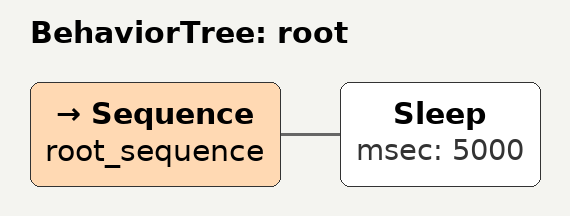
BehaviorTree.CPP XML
<root BTCPP_format="4">
  <BehaviorTree ID="root">
    <Sequence name="root_sequence">
      <Sleep msec="5000" />
    </Sequence>
  </BehaviorTree>
</root>
